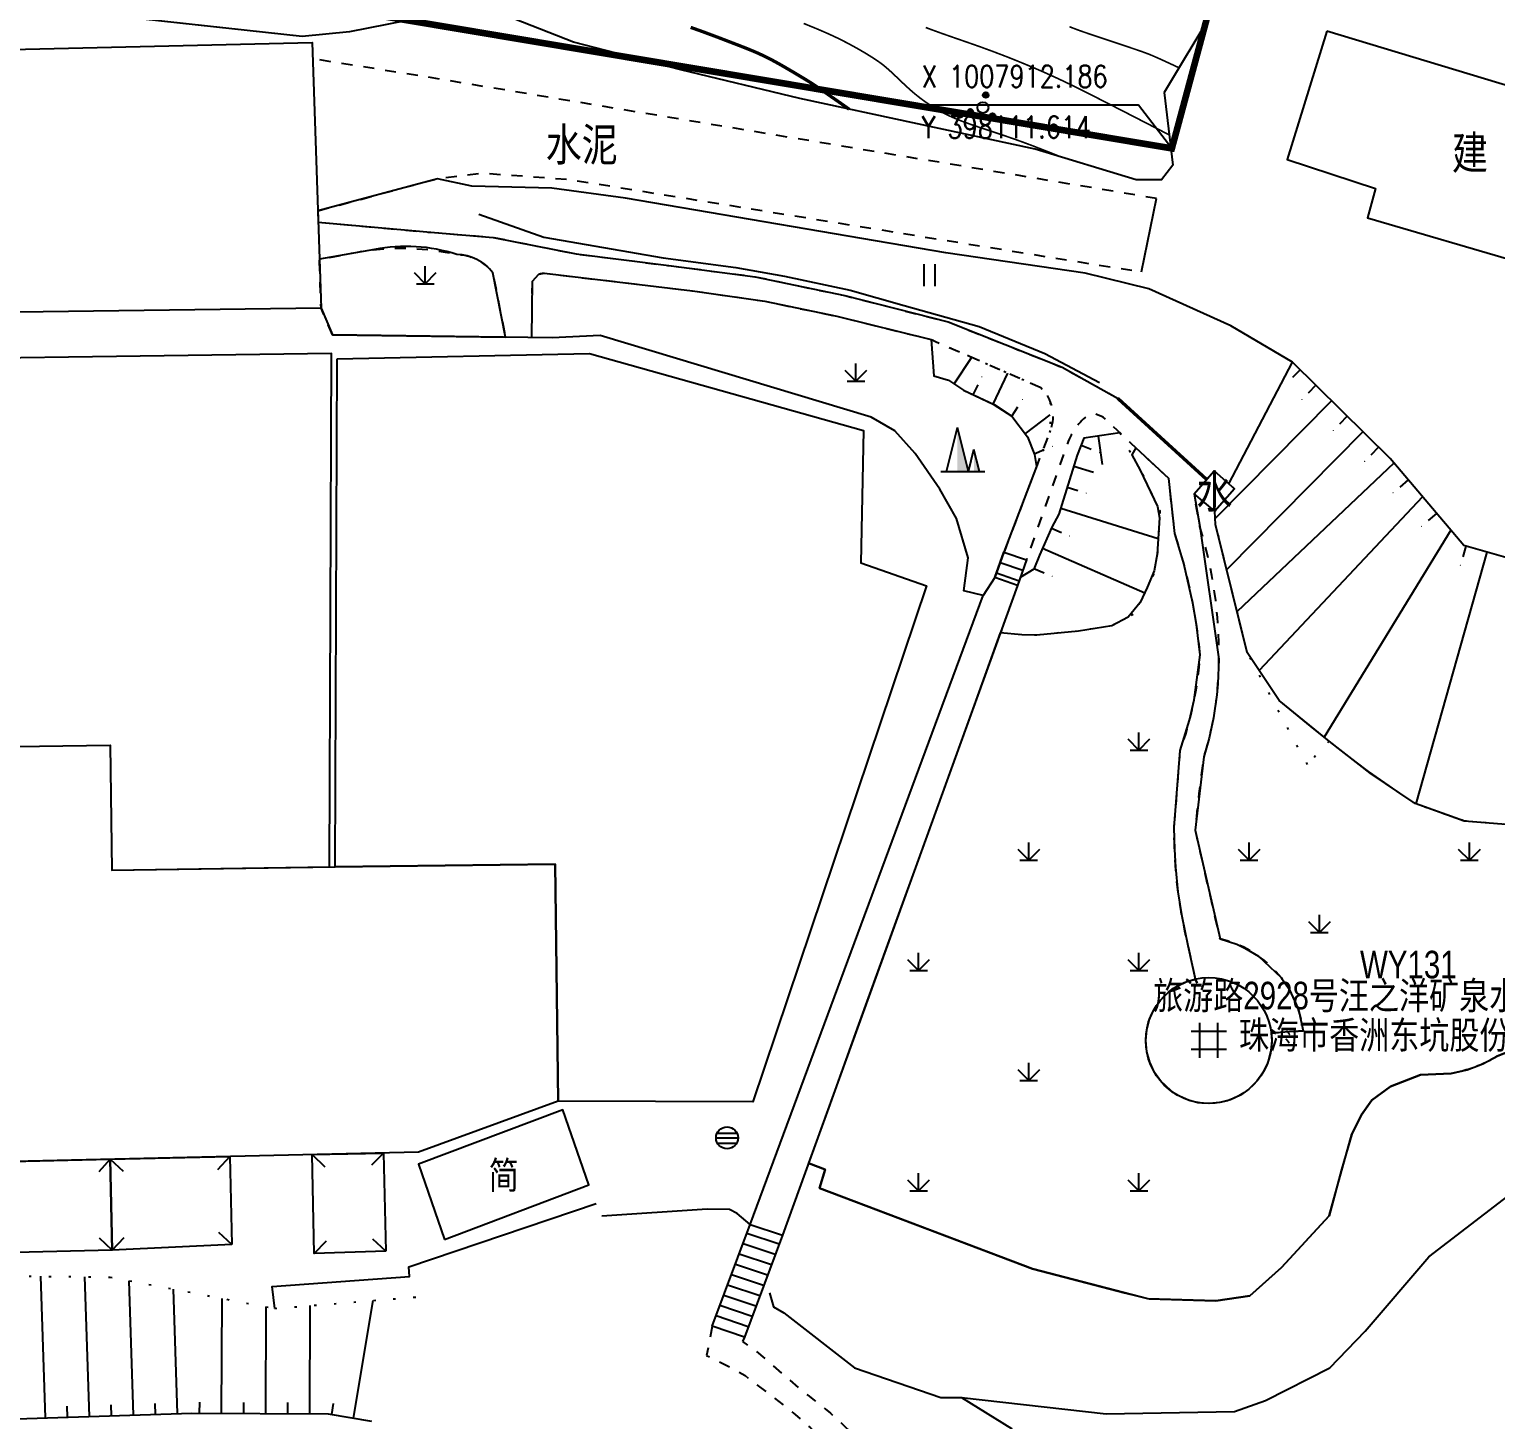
# Model space of a CAD drawing. Extents: x 396500 to 398250, y 1005980 to 1008200.
# Drawn here: x 398059.8 to 398126.3, y 1007854.5 to 1007917.6 of the extents above; entities that cross this region are included whole.
import ezdxf
from ezdxf.enums import TextEntityAlignment as Align

# ---------------------------------------------------------------- set-up
doc = ezdxf.new("R2010")
doc.units = 0
doc.header["$LTSCALE"] = 0.5
doc.linetypes.add('X4', pattern=[1.6, 0, -1.6])
doc.linetypes.add('X6', pattern=[2, 1, -1])
doc.layers.get('0').update_dxf_attribs({"linetype": 'CONTINUOUS'})
doc.layers.add('ASSIST', color=7, linetype='CONTINUOUS', plot=False)
for name, color, linetype in [('DGX', 2, 'CONTINUOUS'), ('DLDW', 11, 'CONTINUOUS'), ('DLSS', 4, 'CONTINUOUS'), ('DMTZ', 3, 'CONTINUOUS'), ('GXYZ', 2, 'CONTINUOUS'), ('JMD', 6, 'CONTINUOUS'), ('SXSS', 5, 'CONTINUOUS'), ('ZBTZ', 3, 'CONTINUOUS'), ('权属人', 160, 'CONTINUOUS'), ('用地红线', 1, 'CONTINUOUS'), ('编号', 90, 'CONTINUOUS'), ('门牌号', 1, 'CONTINUOUS')]:
    doc.layers.add(name, color=color, linetype=linetype)
doc.styles.add('HZ', font='rs.shx', dxfattribs={"width": 0.8, "bigfont": 'hztxt.shx'})
doc.styles.add('等线体', font='simhei.ttf')
doc.styles.add('细等线体', font='长等线体_0.TTF', dxfattribs={"width": 0.8})
doc.linetypes.add('10421', pattern='A,2,[150,AAA.SHX,S=1,R=0,X=0,Y=1],1e-11', length=2)
doc.linetypes.add('10422', pattern='A,2,[150,AAA.SHX,S=1,R=0,X=0,Y=1],2,[177,AAA.SHX,S=1,R=0,X=0,Y=0.8],1e-09', length=4)
doc.linetypes.add('1161', pattern='A,0,[149,AAA.SHX,S=0.15,R=0,X=0,Y=0],-1.6', length=1.6)
doc.linetypes.add('443', pattern='A,5,[169,AAA.SHX,S=0.83,R=0,X=0,Y=0],5', length=10)
doc.linetypes.add('444', pattern='A,4.5,[145,AAA.SHX,S=1,R=0,X=0,Y=1],4.5,-0.5,[146,AAA.SHX,S=1,R=0,X=0,Y=0],-0.5', length=10)

# ---------------------------------------------------------------- blocks, each defined once
blk = doc.blocks.new('gc021')
for p, q in [((-1.5, 0), (-0.5, 4)), ((0.5, 0), (-0.5, 4)), ((0.5, 0), (1, 2)), ((1.5, 0), (1, 2)), ((-2, 0), (2, 0))]:
    blk.add_line(p, q)
for points in [[(-0.5, 4), (0.5, 0), (-0.5, 0)], [(1, 2), (1.5, 0), (1, 0)]]:
    blk.add_solid(points)
blk = doc.blocks.new('gc146')
for points in [[(-0.8, -1.58), (-0.8, 1.62)], [(0.8, 1.62), (0.8, -1.58)], [(1.6, 0.82), (-1.6, 0.82)], [(-1.6, -0.78), (1.6, -0.78)]]:
    blk.add_lwpolyline(points)
blk = doc.blocks.new('gc053')
for p, q in [((-1, 0), (1, 0)), ((-0.9, 0.43), (0.9, 0.43)), ((-0.88, -0.47), (0.88, -0.47))]:
    blk.add_line(p, q)
blk.add_circle((0, 0), 1)
blk = doc.blocks.new('gc121')
for p, q in [((-0.5, -1), (-0.5, 1)), ((0.5, -1), (0.5, 1))]:
    blk.add_line(p, q)
blk = doc.blocks.new('gc124')
for p, q in [((0, 0), (0, 1.6)), ((-1, 1), (0, 0)), ((-0.8, 0), (0.8, 0)), ((0, 0), (1, 1))]:
    blk.add_line(p, q)
blk = doc.blocks.new('*U110')
at = {"linetype": 'Continuous'}
for points in [[(-0.25, 2.2), (-0.24, 2.12), (-0.24, 2.28)], [(-0.24, 2.28), (-0.2, 2.05), (-0.2, 2.35)], [(-0.2, 2.05), (-0.24, 2.28), (-0.24, 2.12)], [(-0.2, 2.35), (-0.15, 2), (-0.15, 2.4)], [(-0.15, 2), (-0.2, 2.35), (-0.2, 2.05)], [(-0.15, 2.4), (-0.08, 1.96), (-0.08, 2.44)], [(-0.08, 1.96), (-0.15, 2.4), (-0.15, 2)], [(-0.08, 2.44), (0, 1.95), (0, 2.45)], [(0, 1.95), (-0.08, 2.44), (-0.08, 1.96)], [(0, 2.45), (0.08, 1.96), (0.08, 2.44)], [(0.08, 1.96), (0, 2.45), (0, 1.95)], [(0.08, 2.44), (0.15, 2), (0.15, 2.4)], [(0.15, 2), (0.08, 2.44), (0.08, 1.96)], [(0.15, 2.4), (0.2, 2.05), (0.2, 2.35)], [(0.2, 2.05), (0.15, 2.4), (0.15, 2)], [(0.2, 2.35), (0.24, 2.12), (0.24, 2.28)], [(0.24, 2.12), (0.2, 2.35), (0.2, 2.05)], [(0.25, 2.2), (0.24, 2.28), (0.24, 2.12)]]:
    blk.add_solid(points, dxfattribs=at)
blk = doc.blocks.new('*U109')
at = {"linetype": 'Continuous'}
for points in [[(-0.24, 1.28), (-0.2, 1.05), (-0.2, 1.35)], [(-0.2, 1.35), (-0.15, 1), (-0.15, 1.4)], [(-0.15, 1), (-0.2, 1.35), (-0.2, 1.05)], [(-0.15, 1.4), (-0.08, 0.96), (-0.08, 1.44)], [(-0.08, 0.96), (-0.15, 1.4), (-0.15, 1)], [(-0.08, 1.44), (0, 0.95), (0, 1.45)], [(0, 0.95), (-0.08, 1.44), (-0.08, 0.96)], [(0, 1.45), (0.08, 0.96), (0.08, 1.44)], [(0.08, 0.96), (0, 1.45), (0, 0.95)], [(0.08, 1.44), (0.15, 1), (0.15, 1.4)], [(0.15, 1), (0.08, 1.44), (0.08, 0.96)], [(0.15, 1.4), (0.2, 1.05), (0.2, 1.35)], [(0.2, 1.05), (0.15, 1.4), (0.15, 1)], [(0.2, 1.35), (0.24, 1.12), (0.24, 1.28)], [(0.24, 1.12), (0.2, 1.35), (0.2, 1.05)], [(-0.25, 1.2), (-0.24, 1.12), (-0.24, 1.28)], [(-0.2, 1.05), (-0.24, 1.28), (-0.24, 1.12)], [(0.25, 1.2), (0.24, 1.28), (0.24, 1.12)]]:
    blk.add_solid(points, dxfattribs=at)
blk = doc.blocks.new('*U108')
at = {"linetype": 'Continuous'}
for points in [[(-1.25, -0.6), (-1.24, -0.68), (-1.24, -0.52)], [(-1.24, -0.52), (-1.2, -0.75), (-1.2, -0.45)], [(-1.2, -0.75), (-1.24, -0.52), (-1.24, -0.68)], [(-1.2, -0.45), (-1.15, -0.8), (-1.15, -0.4)], [(-1.15, -0.8), (-1.2, -0.45), (-1.2, -0.75)], [(-1.15, -0.4), (-1.08, -0.84), (-1.08, -0.36)], [(-1.08, -0.84), (-1.15, -0.4), (-1.15, -0.8)], [(-1.08, -0.36), (-1, -0.85), (-1, -0.35)], [(-1, -0.85), (-1.08, -0.36), (-1.08, -0.84)], [(-1, -0.35), (-0.92, -0.84), (-0.92, -0.36)], [(-0.92, -0.84), (-1, -0.35), (-1, -0.85)], [(-0.92, -0.36), (-0.85, -0.8), (-0.85, -0.4)], [(-0.85, -0.8), (-0.92, -0.36), (-0.92, -0.84)], [(-0.85, -0.4), (-0.8, -0.75), (-0.8, -0.45)], [(-0.8, -0.75), (-0.85, -0.4), (-0.85, -0.8)], [(-0.8, -0.45), (-0.76, -0.68), (-0.76, -0.52)], [(-0.76, -0.68), (-0.8, -0.45), (-0.8, -0.75)], [(-0.75, -0.6), (-0.76, -0.52), (-0.76, -0.68)]]:
    blk.add_solid(points, dxfattribs=at)
blk = doc.blocks.new('*U107')
at = {"linetype": 'Continuous'}
for points in [[(0.75, -0.6), (0.76, -0.68), (0.76, -0.52)], [(0.76, -0.52), (0.8, -0.75), (0.8, -0.45)], [(0.8, -0.75), (0.76, -0.52), (0.76, -0.68)], [(0.8, -0.45), (0.85, -0.8), (0.85, -0.4)], [(0.85, -0.8), (0.8, -0.45), (0.8, -0.75)], [(0.85, -0.4), (0.92, -0.84), (0.92, -0.36)], [(0.92, -0.84), (0.85, -0.4), (0.85, -0.8)], [(0.92, -0.36), (1, -0.85), (1, -0.35)], [(1, -0.85), (0.92, -0.36), (0.92, -0.84)], [(1, -0.35), (1.08, -0.84), (1.08, -0.36)], [(1.08, -0.84), (1, -0.35), (1, -0.85)], [(1.08, -0.36), (1.15, -0.8), (1.15, -0.4)], [(1.15, -0.8), (1.08, -0.36), (1.08, -0.84)], [(1.15, -0.4), (1.2, -0.75), (1.2, -0.45)], [(1.2, -0.75), (1.15, -0.4), (1.15, -0.8)], [(1.2, -0.45), (1.24, -0.68), (1.24, -0.52)], [(1.24, -0.68), (1.2, -0.45), (1.2, -0.75)], [(1.25, -0.6), (1.24, -0.52), (1.24, -0.68)]]:
    blk.add_solid(points, dxfattribs=at)
blk = doc.blocks.new('gc160')
for centre, radius in [((0, 2.2), 0.25), ((0, 1.2), 0.25), ((0, 0), 0.5), ((-1, -0.6), 0.25), ((1, -0.6), 0.25)]:
    blk.add_circle(centre, radius)
at = {"linetype": 'Continuous'}
for name in ['*U110', '*U109', '*U108', '*U107']:
    blk.add_blockref(name, (0, 0), dxfattribs=at)
blk = doc.blocks.new('GC200')
at = {"linetype": 'Continuous', "const_width": 0.2, "flags": 128}
blk.add_lwpolyline([(-0.1, 0, 1), (0.1, 0, 1)], format="xyb", close=True, dxfattribs=at)

msp = doc.modelspace()

# ---------------------------------------------------------------- linework, layer by layer
at = {"layer": 'ASSIST', "linetype": '1161', "flags": 128}
msp.add_lwpolyline([(398142.02, 1007800), (398142.399, 1007801.54), (398142.633, 1007802.773), (398142.931, 1007803.579), (398144.715, 1007805.754), (398145.584, 1007806.956), (398146.799, 1007807.848), (398147.861, 1007808.093), (398149.129, 1007808.343), (398150.764, 1007808.784), (398151.939, 1007809.304), (398152.806, 1007810.069), (398152.944, 1007810.789), (398152.788, 1007811.606), (398151.833, 1007813.402), (398150.283, 1007816.089), (398149.271, 1007817.523), (398148.366, 1007819.301), (398147.802, 1007820.892), (398147.709, 1007822.194), (398147.751, 1007823.22), (398147.993, 1007825.125), (398148.563, 1007828.764), (398148.89, 1007831.01), (398148.677, 1007833.131), (398148.356, 1007835.297), (398148.501, 1007837.554), (398148.576, 1007837.886), (398149.025, 1007838.785), (398149.904, 1007840.345), (398150.85, 1007841.759), (398152.198, 1007842.928), (398153.283, 1007843.843), (398154.353, 1007844.354), (398156.242, 1007844.174), (398157.251, 1007844.031), (398159.807, 1007843.503), (398162.288, 1007842.879), (398163.871, 1007842.482), (398165.328, 1007841.983), (398166.696, 1007841.514), (398168.45, 1007840.912), (398173.781, 1007839.09), (398176.049, 1007838.337), (398178.161, 1007837.694), (398180.78, 1007836.928), (398182.566, 1007836.552), (398184.62, 1007836.189), (398186.394, 1007835.99), (398187.912, 1007836.12), (398189.201, 1007837.141), (398189.776, 1007838.251), (398190.12, 1007840.29), (398190.17, 1007842.598), (398190.403, 1007844.951), (398189.043, 1007847.627), (398186.439, 1007850.026), (398182.225, 1007851.659), (398179.103, 1007852.385), (398176.647, 1007852.937), (398174.727, 1007853.334), (398173.11, 1007853.669), (398168.439, 1007854.649), (398165.563, 1007855.29), (398158.789, 1007856.801), (398153.979, 1007858.808), (398149.396, 1007860.72), (398144.127, 1007864.7), (398142.759, 1007865.981), (398141.282, 1007867.363), (398140.55, 1007868.563), (398140.208, 1007869.78), (398140.511, 1007870.688), (398141.35, 1007871.773), (398142.86, 1007872.958), (398144.688, 1007874.352), (398146.121, 1007875.954), (398147.886, 1007878.704), (398148.807, 1007881.026), (398149.69, 1007882.6), (398150.822, 1007883.944), (398152.833, 1007885.552), (398155.084, 1007887.155), (398157.453, 1007888.399), (398159.821, 1007889.906), (398164.065, 1007891.774), (398167.151, 1007892.546), (398170.237, 1007892.763), (398172.231, 1007893.077), (398178.906, 1007894.329), (398187.893, 1007896.515), (398196.105, 1007897.363), (398198.497, 1007897.051), (398200.566, 1007896.587), (398204.507, 1007893.102), (398206.423, 1007891.187), (398209.498, 1007887.729), (398210.612, 1007887.806), (398213.195, 1007888.289), (398215.918, 1007889.203), (398220.573, 1007891.299), (398223.366, 1007894.936), (398225.772, 1007898.967), (398226.909, 1007900.593), (398227.45, 1007901.366), (398230.002, 1007904.286), (398230.914, 1007907.707), (398230.508, 1007910.965), (398230.735, 1007912.853), (398231.346, 1007914.53), (398231.704, 1007915.899), (398231.592, 1007917.4), (398230.516, 1007919.105), (398228.421, 1007920.266), (398226.188, 1007921.034), (398222.702, 1007920.758), (398220.157, 1007919.683), (398213.382, 1007916.314), (398211.653, 1007915.256), (398209.807, 1007914.296), (398207.213, 1007913.194), (398202.736, 1007911.958), (398198.513, 1007911.002), (398193.866, 1007910.829), (398191.118, 1007910.959), (398186.311, 1007911.089), (398183.26, 1007910.44), (398179.978, 1007908.815), (398175.69, 1007907.289), (398170.96, 1007906.391), (398164.865, 1007905.89), (398161.238, 1007904.319), (398157.823, 1007902.535), (398156.043, 1007901.477), (398153.127, 1007900.483), (398149.688, 1007899.603), (398147.117, 1007899.74), (398147.354, 1007906.259), (398146.727, 1007907.847), (398146.513, 1007910.403), (398146.692, 1007913.316), (398146.601, 1007914.543), (398146.316, 1007915.086), (398146.17, 1007915.27), (398146.043, 1007915.397), (398143.818, 1007916.025), (398133.841, 1007918.172), (398117.646, 1007921.722), (398115.495, 1007921.191), (398113.43, 1007918.324), (398111.271, 1007914.72), (398111.659, 1007911.426), (398111.138, 1007910.755), (398109.996, 1007910.755), (398105.411, 1007912.155), (398094.726, 1007914.446), (398089.329, 1007915.756), (398084.446, 1007917.001), (398081.014, 1007918.354), (398077.754, 1007918.158), (398074.291, 1007917.473), (398072.136, 1007917.258), (398058.971, 1007918.699), (398029.655, 1007921.908), (398021.04, 1007925.602), (398010.909, 1007927.444), (398008.421, 1007927.59), (398003.074, 1007927.335), (398001.194, 1007927.455), (398000.225, 1007927.796), (398000.036, 1007927.87)], dxfattribs=at)
at = {"layer": 'ASSIST', "linetype": 'Continuous', "flags": 128}
for points in [[(398114.207, 1007896.963), (398117.094, 1007902.482), (398114.285, 1007904.138), (398110.573, 1007905.81), (398107.679, 1007906.532), (398101.35, 1007907.443), (398086.817, 1007909.932), (398083.475, 1007910.389), (398079.844, 1007910.478), (398078.274, 1007910.812), (398072.85, 1007909.356), (398072.861, 1007908.844), (398078.149, 1007908.365), (398080.807, 1007908.149), (398084.572, 1007907.395), (398088.776, 1007906.871), (398092.705, 1007906.361), (398096.764, 1007905.506), (398101.464, 1007904.309), (398106.635, 1007902.252), (398109.152, 1007900.851), (398113.19, 1007897.166), (398113.534, 1007897.556)], [(398103.584, 1007892.718), (398103.993, 1007893.865), (398105.016, 1007893.521), (398104.606, 1007892.358)], [(398093.938, 1007862.873), (398092.208, 1007858.248), (398090.75, 1007858.735), (398092.48, 1007863.36)]]:
    msp.add_lwpolyline(points, close=True, dxfattribs=at)
at = {"layer": 'ASSIST', "linetype": '1161', "flags": 128}
msp.add_lwpolyline([(398081.365, 1007903.616), (398080.788, 1007906.543, 0.234001), (398079.157, 1007907.37, 0.131215), (398075.426, 1007907.595), (398072.924, 1007907.157), (398072.998, 1007904.933), (398073.508, 1007903.72)], format="xyb", close=True, dxfattribs=at)
for points in [[(398082.559, 1007903.6), (398082.587, 1007906.165), (398082.885, 1007906.483), (398083.136, 1007906.521), (398089.856, 1007905.726), (398093.139, 1007905.251), (398096.401, 1007904.567), (398100.681, 1007903.517), (398100.813, 1007901.862), (398101.479, 1007901.664), (398102.157, 1007901.215), (398103.506, 1007900.577), (398104.349, 1007900.034), (398105.057, 1007899.093), (398105.379, 1007898.289), (398105.47, 1007897.752), (398103.993, 1007893.865), (398103.584, 1007892.718), (398103.05, 1007891.903), (398102.164, 1007892.117), (398102.366, 1007893.614), (398101.845, 1007895.389), (398101.082, 1007896.717), (398099.962, 1007898.338), (398099.044, 1007899.364), (398097.959, 1007899.983), (398085.668, 1007903.691), (398083.485, 1007903.587)], [(398095.626, 1007865.006), (398100.969, 1007862.982), (398105.289, 1007861.346), (398109.469, 1007860.259), (398110.58, 1007859.981), (398113.603, 1007859.886), (398115.15, 1007860.119), (398116.583, 1007861.401), (398118.749, 1007863.752), (398119.784, 1007867.455), (398120.215, 1007868.328), (398120.689, 1007869.003), (398121.534, 1007869.616), (398122.903, 1007870.143), (398124.293, 1007870.212), (398125.016, 1007870.379), (398125.723, 1007870.643), (398126.381, 1007870.992), (398127.435, 1007871.416), (398128.587, 1007871.711), (398131.08, 1007872.674), (398130.763, 1007880.766), (398130.379, 1007881.157), (398130.077, 1007881.099), (398126.776, 1007881.507), (398124.892, 1007881.662), (398122.657, 1007882.453), (398121.829, 1007883.016), (398120.532, 1007883.905), (398119.917, 1007884.381), (398119.314, 1007884.846), (398118.749, 1007885.283), (398118.225, 1007885.704), (398117.907, 1007885.971), (398116.813, 1007886.863), (398116.478, 1007887.137), (398115.971, 1007887.902), (398115.038, 1007889.309), (398114.78, 1007890.351), (398113.598, 1007895.123), (398113.562, 1007895.729), (398112.62, 1007896.518), (398112.887, 1007895.027), (398113.752, 1007889.013), (398113.708, 1007887.894), (398113.66, 1007887.387), (398113.508, 1007886.352), (398113.305, 1007885.421), (398113.068, 1007884.581), (398112.678, 1007881.25), (398113.801, 1007876.317), (398114.562, 1007876.077), (398114.929, 1007875.901), (398115.544, 1007875.538), (398116.57, 1007874.563), (398116.933, 1007874.032), (398117.359, 1007873.108), (398117.581, 1007872.145), (398116.126, 1007872.042), (398116.147, 1007871.702), (398116.107, 1007871.228), (398115.966, 1007870.702), (398115.737, 1007870.237), (398115.477, 1007869.864), (398115.111, 1007869.498), (398114.723, 1007869.227), (398114.274, 1007869.011), (398113.791, 1007868.884), (398113.309, 1007868.841), (398112.786, 1007868.883), (398112.372, 1007868.995), (398111.86, 1007869.226), (398111.576, 1007869.414), (398111.1, 1007869.867), (398110.829, 1007870.247), (398110.607, 1007870.715), (398110.476, 1007871.194), (398110.431, 1007871.708), (398110.473, 1007872.191), (398110.601, 1007872.674), (398110.813, 1007873.132), (398111.097, 1007873.535), (398111.456, 1007873.896), (398111.855, 1007874.173), (398112.299, 1007874.382), (398112.688, 1007874.488), (398112.361, 1007876.004), (398112.074, 1007877.324), (398111.898, 1007878.445), (398111.791, 1007879.565), (398111.745, 1007880.366), (398111.723, 1007881.374), (398111.997, 1007884.862), (398112.42, 1007886.241), (398112.629, 1007887.164), (398112.896, 1007889.204), (398112.731, 1007890.583), (398112.568, 1007891.547), (398112.155, 1007893.35), (398111.745, 1007894.713), (398111.473, 1007897.202), (398109.983, 1007898.597), (398109.794, 1007898.287), (398110.179, 1007897.583), (398110.967, 1007895.938), (398111.051, 1007895.423), (398110.954, 1007893.768), (398110.807, 1007893.02), (398110.498, 1007892.266), (398110.173, 1007891.578), (398109.633, 1007890.919), (398108.889, 1007890.526), (398107.381, 1007890.281), (398105.482, 1007890.102), (398104.809, 1007890.112), (398103.825, 1007890.198), (398102.504, 1007886.548), (398100.035, 1007879.725), (398099.209, 1007877.441), (398097.397, 1007872.434), (398096.021, 1007868.631), (398095.117, 1007866.132), (398095.884, 1007865.854)]]:
    msp.add_lwpolyline(points, close=True, dxfattribs=at)
at = {"layer": 'ASSIST', "linetype": 'X4'}
for points in [[(398100.681, 1007903.517), (398105.673, 1007901.339), (398106.09, 1007900.686), (398106.091, 1007899.384), (398105.47, 1007897.752)], [(398109.251, 1007899.281), (398110.28, 1007897.397), (398111.069, 1007895.722), (398110.954, 1007893.768), (398110.773, 1007892.848), (398110.173, 1007891.578), (398109.85, 1007891.034), (398108.889, 1007890.526), (398107.381, 1007890.281), (398105.482, 1007890.102), (398104.809, 1007890.112), (398103.859, 1007890.293)], [(398132.661, 1007881.738), (398131.886, 1007881.446), (398130.077, 1007881.099), (398126.776, 1007881.507), (398124.889, 1007881.663), (398122.657, 1007882.453), (398120.619, 1007883.838), (398118.749, 1007885.283), (398117.765, 1007884.229), (398115.038, 1007889.309), (398113.598, 1007895.123), (398113.562, 1007895.729), (398114.456, 1007896.745), (398114.207, 1007896.963)], [(398009.319, 1007858.887), (398010.696, 1007858.94), (398021.417, 1007859.781), (398036.672, 1007860.154), (398050.744, 1007861.111), (398063.416, 1007860.969), (398070.891, 1007859.546), (398077.199, 1007860.052), (398077.96, 1007860.119)]]:
    msp.add_lwpolyline(points, dxfattribs=at)
at = {"layer": 'DGX', "color": 3, "linetype": 'Continuous', "lineweight": -2, "const_width": 0.15}
msp.add_lwpolyline([(398089.772, 1007917.679), (398090.342, 1007917.475), (398090.959, 1007917.245), (398091.544, 1007917.021), (398092.019, 1007916.838), (398092.384, 1007916.694), (398092.638, 1007916.589), (398092.834, 1007916.504), (398093.023, 1007916.417), (398093.205, 1007916.33), (398093.38, 1007916.241), (398093.567, 1007916.141), (398093.785, 1007916.02), (398094.034, 1007915.878), (398094.314, 1007915.715), (398094.594, 1007915.549), (398094.842, 1007915.401), (398095.058, 1007915.269), (398095.242, 1007915.154), (398095.476, 1007914.999), (398095.841, 1007914.75), (398096.337, 1007914.406), (398096.964, 1007913.966)], dxfattribs=at)
at = {"layer": 'DGX', "linetype": 'Continuous', "const_width": 0.075}
for points in [[(398094.902, 1007917.857), (398095.52, 1007917.605), (398096.037, 1007917.381), (398096.454, 1007917.186), (398096.808, 1007917.007), (398097.139, 1007916.831), (398097.448, 1007916.658), (398097.735, 1007916.489), (398097.99, 1007916.33), (398098.208, 1007916.188), (398098.387, 1007916.064), (398098.528, 1007915.956), (398098.661, 1007915.845), (398098.817, 1007915.707), (398098.995, 1007915.542), (398099.195, 1007915.351), (398099.395, 1007915.16), (398099.569, 1007914.997), (398099.719, 1007914.86), (398099.843, 1007914.751), (398099.957, 1007914.655), (398100.075, 1007914.56), (398100.196, 1007914.466), (398100.322, 1007914.372), (398100.453, 1007914.278), (398100.589, 1007914.186), (398100.731, 1007914.094), (398100.88, 1007914.003), (398101.027, 1007913.917), (398101.165, 1007913.839), (398101.295, 1007913.769), (398101.416, 1007913.708), (398101.54, 1007913.65), (398101.682, 1007913.587), (398101.84, 1007913.52), (398102.014, 1007913.449), (398102.23, 1007913.367), (398102.511, 1007913.267), (398102.857, 1007913.149), (398103.269, 1007913.013), (398103.699, 1007912.871), (398104.101, 1007912.735), (398104.476, 1007912.605), (398104.823, 1007912.481), (398105.182, 1007912.348), (398105.595, 1007912.189), (398106.061, 1007912.006), (398106.581, 1007911.798)], [(398111.944, 1007915.843), (398111.459, 1007916.069), (398111.064, 1007916.249), (398110.759, 1007916.384), (398110.543, 1007916.473), (398110.316, 1007916.557), (398109.976, 1007916.675), (398109.524, 1007916.828), (398108.959, 1007917.016), (398108.389, 1007917.205), (398107.923, 1007917.362), (398107.559, 1007917.487), (398107.299, 1007917.58), (398106.964, 1007917.709)], [(398100.441, 1007917.673), (398100.745, 1007917.559), (398101.148, 1007917.413), (398101.653, 1007917.236), (398102.257, 1007917.027), (398102.905, 1007916.8), (398103.538, 1007916.568), (398104.157, 1007916.331), (398104.762, 1007916.088), (398105.348, 1007915.844), (398105.911, 1007915.598), (398106.452, 1007915.352), (398106.971, 1007915.105), (398107.635, 1007914.776), (398108.61, 1007914.282), (398109.898, 1007913.622), (398111.497, 1007912.798)]]:
    msp.add_lwpolyline(points, dxfattribs=at)
at = {"layer": 'DLSS', "linetype": 'X6', "flags": 128}
for points, elevation in [([(398110.922, 1007909.913), (398077.612, 1007915.456), (398072.62, 1007916.252)], 0.1), ([(398072.85, 1007909.356), (398078.274, 1007910.812), (398080.296, 1007911.066), (398084.24, 1007910.784), (398108.71, 1007906.825), (398110.234, 1007906.591)], 22.113), ([(398072.861, 1007908.844), (398078.149, 1007908.365), (398080.807, 1007908.149), (398084.572, 1007907.395), (398088.776, 1007906.871), (398092.705, 1007906.361), (398096.764, 1007905.506), (398101.464, 1007904.309), (398106.635, 1007902.252), (398109.152, 1007900.851)], 21.93)]:
    msp.add_lwpolyline(points, dxfattribs=dict(at, elevation=elevation))
for points, elevation in [([(398073.508, 1007903.72), (398072.998, 1007904.933), (398072.924, 1007907.157), (398074.097, 1007907.372, -0.113377), (398079.157, 1007907.37, -0.234001), (398080.788, 1007906.543), (398081.365, 1007903.616)], 21.949), ([(398082.559, 1007903.6), (398082.587, 1007906.165, -0.346266), (398083.136, 1007906.521), (398089.856, 1007905.726), (398093.139, 1007905.251), (398096.401, 1007904.567), (398100.681, 1007903.517), (398105.673, 1007901.339, -0.291794), (398106.091, 1007899.384), (398103.996, 1007893.874)], 0.1), ([(398116.126, 1007872.042), (398117.581, 1007872.145, 0.314892), (398113.801, 1007876.317), (398112.678, 1007881.25, -0.007361), (398113.068, 1007884.581, 0.075984), (398113.752, 1007889.013, 0.078009), (398112.887, 1007895.027), (398112.62, 1007896.518)], 23.068)]:
    msp.add_lwpolyline(points, format="xyb", dxfattribs=dict(at, elevation=elevation))
for points in [[(398112.686, 1007874.495), (398112.361, 1007876.004, -0.063812), (398111.723, 1007881.374), (398111.997, 1007884.862, 0.069053), (398112.896, 1007889.204, 0.057601), (398111.745, 1007894.713), (398111.473, 1007897.202), (398108.489, 1007899.995), (398108.169, 1007900.122), (398107.844, 1007900.11, 0.143238), (398106.876, 1007898.794), (398105.016, 1007893.521)], [(398090.75, 1007858.735), (398090.495, 1007857.414), (398091.761, 1007856.779), (398092.239, 1007856.498), (398094.272, 1007854.931, -0.045288), (398097.783, 1007851.449, -0.052753), (398099.197, 1007849.709), (398100.977, 1007847.317), (398104.34, 1007842.675), (398105.29, 1007840.889), (398105.824, 1007839.431), (398107.347, 1007839.754), (398110.02, 1007840.292)], [(398092.208, 1007858.248), (398092.125, 1007858.045), (398092.747, 1007857.609), (398094.898, 1007855.746, -0.068439), (398098.476, 1007852.335), (398100.658, 1007849.543), (398105.265, 1007843.24), (398106.763, 1007841.329), (398107.097, 1007841.219), (398109.739, 1007841.788)]]:
    msp.add_lwpolyline(points, format="xyb", dxfattribs=at)
at = {"layer": 'DMTZ', "linetype": 'Continuous'}
for p, q in [((398101.734, 1007901.496), (398102.537, 1007902.707)), ((398103.506, 1007900.577), (398104.175, 1007901.992)), ((398117.441, 1007902.14), (398117.089, 1007901.784)), ((398102.602, 1007901.005), (398102.816, 1007901.457)), ((398118.152, 1007901.437), (398117.801, 1007901.081)), ((398104.346, 1007900.036), (398104.62, 1007900.455)), ((398118.863, 1007900.734), (398113.582, 1007895.388)), ((398104.948, 1007899.237), (398106.09, 1007900.096)), ((398119.575, 1007900.031), (398119.224, 1007899.676)), ((398108.262, 1007899.133), (398108.456, 1007897.837)), ((398120.286, 1007899.329), (398114.106, 1007893.072)), ((398105.361, 1007898.332), (398105.825, 1007898.518)), ((398107.492, 1007898.713), (398107.958, 1007898.534)), ((398120.998, 1007898.626), (398120.646, 1007898.27)), ((398107.165, 1007897.768), (398108.053, 1007897.492)), ((398121.692, 1007897.907), (398114.576, 1007891.176)), ((398122.339, 1007897.145), (398121.958, 1007896.821)), ((398106.867, 1007896.814), (398107.345, 1007896.665)), ((398106.57, 1007895.859), (398110.996, 1007894.48)), ((398122.986, 1007896.382), (398115.583, 1007888.487)), ((398123.633, 1007895.62), (398123.252, 1007895.296)), ((398106.144, 1007894.959), (398106.602, 1007894.759)), ((398124.28, 1007894.857), (398118.524, 1007885.467)), ((398105.744, 1007894.042), (398110.382, 1007892.021)), ((398125.917, 1007893.866), (398122.69, 1007882.441)), ((398124.955, 1007894.138), (398124.819, 1007893.657)), ((398105.354, 1007893.121), (398105.815, 1007892.928)), ((398060.486, 1007854.575), (398060.275, 1007861.004)), ((398062.484, 1007854.64), (398062.277, 1007860.982)), ((398064.483, 1007854.706), (398064.284, 1007860.804)), ((398066.482, 1007854.771), (398066.297, 1007860.421)), ((398068.482, 1007854.785), (398068.509, 1007860)), ((398074.466, 1007854.567), (398075.361, 1007859.905)), ((398070.482, 1007854.775), (398070.507, 1007859.619)), ((398072.482, 1007854.765), (398072.507, 1007859.676)), ((398063.484, 1007854.673), (398063.468, 1007855.173)), ((398065.483, 1007854.738), (398065.466, 1007855.238)), ((398067.482, 1007854.791), (398067.485, 1007855.291)), ((398069.482, 1007854.78), (398069.484, 1007855.28)), ((398071.482, 1007854.77), (398071.484, 1007855.27)), ((398073.479, 1007854.732), (398073.562, 1007855.225)), ((398061.485, 1007854.607), (398061.469, 1007855.107))]:
    msp.add_line(p, q, dxfattribs=at)
at = {"layer": 'DMTZ', "linetype": '10421'}
for points in [[(398077.754, 1007918.158), (398074.291, 1007917.473), (398072.136, 1007917.258), (398029.655, 1007921.908)], [(398113.43, 1007918.324), (398111.271, 1007914.72), (398111.659, 1007911.426), (398111.138, 1007910.755), (398109.996, 1007910.755), (398105.411, 1007912.155), (398094.726, 1007914.446), (398089.329, 1007915.756), (398084.446, 1007917.001), (398081.014, 1007918.354)]]:
    msp.add_lwpolyline(points, dxfattribs=at)
at = {"layer": 'DMTZ', "linetype": '10421', "flags": 128}
for points in [[(398117.094, 1007902.482), (398114.285, 1007904.138), (398110.573, 1007905.81), (398107.679, 1007906.532), (398101.35, 1007907.443), (398086.817, 1007909.932), (398083.475, 1007910.389), (398079.844, 1007910.478)], [(398102.059, 1007855.504), (398108.638, 1007854.767), (398114.463, 1007854.868), (398115.862, 1007855.373), (398118.783, 1007856.85), (398120.386, 1007858.507), (398123.285, 1007861.882), (398127.517, 1007865.136), (398129.39, 1007867.955)], [(398092.48, 1007863.36), (398091.888, 1007863.854), (398091.534, 1007864.029), (398090.524, 1007864.056), (398085.736, 1007863.733)], [(398097.202, 1007856.849), (398101.133, 1007855.51), (398102.059, 1007855.504), (398104.336, 1007854.095), (398106.531, 1007850.907), (398107.503, 1007849.169), (398109.484, 1007844.524), (398109.739, 1007841.788)]]:
    msp.add_lwpolyline(points, dxfattribs=at)
at = {"layer": 'DMTZ', "linetype": '10422', "flags": 128}
for points in [[(398099.044, 1007899.364), (398097.959, 1007899.983), (398085.668, 1007903.691), (398083.485, 1007903.587), (398073.508, 1007903.72)], [(398102.366, 1007893.614), (398101.845, 1007895.389), (398101.082, 1007896.717), (398099.962, 1007898.338), (398099.044, 1007899.364)], [(398092.48, 1007863.36), (398103.05, 1007891.903), (398102.164, 1007892.117), (398102.366, 1007893.614)], [(398104.606, 1007892.358), (398093.938, 1007862.873)], [(398070.891, 1007859.546), (398070.779, 1007860.537), (398077.01, 1007860.996), (398076.981, 1007861.44), (398085.482, 1007864.312)], [(398093.356, 1007860.253), (398093.53, 1007859.612), (398093.998, 1007859.339), (398097.202, 1007856.849)]]:
    msp.add_lwpolyline(points, dxfattribs=at)
at = {"layer": 'DMTZ', "linetype": 'Continuous'}
for points in [[(398132.456, 1007895.241), (398130.989, 1007894.447), (398129.71, 1007893.737), (398128.645, 1007893.474), (398126.979, 1007893.566), (398124.87, 1007894.162), (398121.517, 1007898.113), (398117.094, 1007902.482)], [(398100.813, 1007901.862), (398101.479, 1007901.664), (398102.157, 1007901.215), (398103.541, 1007900.561), (398104.349, 1007900.034), (398105.057, 1007899.093), (398105.379, 1007898.289), (398105.47, 1007897.752)], [(398109.251, 1007899.281), (398107.615, 1007899.036), (398107.318, 1007898.261), (398106.487, 1007895.593), (398106.159, 1007894.994), (398105.61, 1007893.733), (398105.343, 1007893.096), (398104.731, 1007892.713)], [(398009.551, 1007854.664), (398016.593, 1007853.952), (398029.765, 1007854.11), (398042.388, 1007854.739), (398052.604, 1007854.317), (398067.132, 1007854.792), (398073.31, 1007854.761), (398075.283, 1007854.43)]]:
    msp.add_lwpolyline(points, dxfattribs=at)
at = {"layer": 'DMTZ', "linetype": '10422', "flags": 128}
msp.add_lwpolyline([(398130.763, 1007880.766), (398131.08, 1007872.674), (398128.587, 1007871.711), (398127.435, 1007871.416), (398126.381, 1007870.992, -0.097515), (398124.293, 1007870.212), (398122.903, 1007870.143), (398121.534, 1007869.616), (398120.689, 1007869.003), (398120.208, 1007868.314), (398119.784, 1007867.455), (398119.317, 1007865.845), (398118.749, 1007863.752), (398116.583, 1007861.401), (398115.15, 1007860.119), (398113.603, 1007859.886), (398110.53, 1007859.983), (398105.289, 1007861.346), (398095.626, 1007865.006), (398095.884, 1007865.854), (398095.117, 1007866.132)], format="xyb", dxfattribs=at)
at = {"layer": 'JMD', "linetype": 'Continuous'}
for p, q in [((398103.993, 1007893.865), (398105.016, 1007893.521)), ((398103.825, 1007893.394), (398104.848, 1007893.043)), ((398103.657, 1007892.923), (398104.679, 1007892.566)), ((398072.59, 1007866.526), (398073.17, 1007865.976)), ((398075.833, 1007866.597, 24.407), (398075.282, 1007866.05)), ((398063.425, 1007866.318), (398062.907, 1007865.741)), ((398063.425, 1007866.318), (398064.011, 1007865.772)), ((398068.858, 1007866.44), (398068.297, 1007865.839)), ((398063.518, 1007862.183), (398062.942, 1007862.738)), ((398063.518, 1007862.183), (398064.063, 1007862.769)), ((398068.948, 1007862.45), (398068.362, 1007862.995)), ((398072.688, 1007862.04), (398073.238, 1007862.621)), ((398075.931, 1007862.145), (398075.35, 1007862.695)), ((398093.609, 1007861.994), (398092.151, 1007862.481)), ((398093.785, 1007862.463), (398092.327, 1007862.95)), ((398093.434, 1007861.526), (398091.976, 1007862.013)), ((398093.259, 1007861.058), (398091.801, 1007861.545)), ((398092.909, 1007860.121), (398091.451, 1007860.608)), ((398093.084, 1007860.59), (398091.626, 1007861.077)), ((398092.734, 1007859.653), (398091.276, 1007860.14)), ((398092.383, 1007858.716), (398090.925, 1007859.203)), ((398092.558, 1007859.185), (398091.1, 1007859.672)), ((398092.208, 1007858.248), (398090.75, 1007858.735))]:
    msp.add_line(p, q, dxfattribs=at)
at = {"layer": 'JMD', "linetype": 'Continuous', "elevation": 30.753, "flags": 128}
msp.add_lwpolyline([(398118.646, 1007917.502), (398116.843, 1007911.682), (398120.85, 1007910.371), (398120.5, 1007909.034), (398127.525, 1007906.979), (398127.888, 1007908.323), (398131.863, 1007907.156), (398133.616, 1007912.981)], close=True, dxfattribs=at)
at = {"layer": 'JMD', "linetype": 'Continuous', "flags": 128}
for points in [[(398021.178, 1007915.803), (398072.595, 1007916.99), (398072.998, 1007904.933), (398021.34, 1007904.251)], [(398063.424, 1007885.104), (398063.504, 1007879.44), (398073.382, 1007879.579), (398073.468, 1007902.884), (398021.37, 1007902.149), (398021.618, 1007884.515)], [(398073.719, 1007902.636), (398085.184, 1007902.885), (398097.623, 1007899.386), (398097.491, 1007893.38), (398100.479, 1007892.344), (398092.594, 1007868.922), (398083.754, 1007868.944), (398083.616, 1007879.709), (398073.631, 1007879.583)], [(398078.592, 1007862.681), (398085.155, 1007865.148), (398083.976, 1007868.554), (398077.413, 1007866.087)], [(398075.931, 1007862.145), (398072.688, 1007862.04), (398072.59, 1007866.526), (398075.833, 1007866.597)], [(398068.948, 1007862.45), (398063.518, 1007862.183), (398063.425, 1007866.318), (398068.858, 1007866.44)]]:
    msp.add_lwpolyline(points, close=True, dxfattribs=at)
at = {"layer": 'JMD', "linetype": '444', "elevation": 23.245, "flags": 128}
msp.add_lwpolyline([(398080.154, 1007909.203), (398083.108, 1007908.153), (398088.519, 1007907.222), (398091.815, 1007906.782), (398094.031, 1007906.388), (398097.017, 1007905.75), (398099.462, 1007905.057), (398102.873, 1007904.1), (398105.852, 1007902.885), (398108.334, 1007901.564)], dxfattribs=at)
at = {"layer": 'JMD', "color": 6, "linetype": '443', "const_width": 0.15, "elevation": 24.591, "flags": 128}
msp.add_lwpolyline([(398109.152, 1007900.851), (398113.19, 1007897.166)], dxfattribs=at)
at = {"layer": 'JMD', "linetype": 'Continuous', "flags": 128}
for points in [[(398103.584, 1007892.718), (398103.993, 1007893.865)], [(398105.016, 1007893.521), (398104.606, 1007892.358)], [(398000, 1007882.957), (398021.633, 1007883.467), (398021.618, 1007884.515), (398063.424, 1007885.104), (398063.504, 1007879.44), (398073.631, 1007879.583), (398083.616, 1007879.709), (398083.754, 1007868.944), (398077.423, 1007866.632), (398055.747, 1007866.145), (398000, 1007864.806)], [(398000, 1007864.806), (398055.747, 1007866.145), (398063.425, 1007866.318), (398063.518, 1007862.183), (398000, 1007860.668)], [(398090.75, 1007858.735), (398092.48, 1007863.36)], [(398093.938, 1007862.873), (398092.208, 1007858.248)]]:
    msp.add_lwpolyline(points, dxfattribs=at)
at = {"layer": 'SXSS', "linetype": '10421', "elevation": 24.591, "flags": 128}
msp.add_lwpolyline([(398113.562, 1007895.729), (398112.62, 1007896.518), (398113.534, 1007897.556), (398114.456, 1007896.745)], close=True, dxfattribs=at)
at = {"layer": 'SXSS', "linetype": 'Continuous'}
msp.add_circle((398113.289, 1007871.702, 23.068), 2.858, dxfattribs=at)
at = {"layer": 'ZBTZ', "linetype": '1161', "flags": 128}
msp.add_lwpolyline([(398110.234, 1007906.591), (398110.922, 1007909.913)], dxfattribs=at)
at = {"layer": 'ZBTZ', "linetype": '1161'}
msp.add_lwpolyline([(398132.661, 1007881.738), (398131.886, 1007881.446), (398130.077, 1007881.099), (398126.776, 1007881.507), (398124.889, 1007881.663), (398122.657, 1007882.453), (398120.619, 1007883.838), (398118.749, 1007885.283), (398116.478, 1007887.137), (398115.038, 1007889.309), (398113.598, 1007895.123), (398113.562, 1007895.729)], dxfattribs=at)
at = {"layer": '用地红线', "linetype": 'Continuous', "const_width": 0.3, "flags": 128}
msp.add_lwpolyline([(397985.99, 1007958.873), (397994.886, 1007951.334), (397991.714, 1007943.294), (397994.633, 1007931.78), (398111.614, 1007912.186), (398114.221, 1007921.868), (398145.022, 1007916.936), (398159.924, 1007899.022), (398177.701, 1007902.488), (398177.458, 1007896.511), (398139.84, 1007871.366), (398158.004, 1007843.858), (398153.153, 1007833.797), (398105.345, 1007838.578), (398095.539, 1007849.972), (398034.306, 1007851.206), (398029.668, 1007841.121), (397918.334, 1007848.805), (397904.655, 1007861.515), (397920.251, 1007877.673), (397930.52, 1007889.558), (397949.869, 1007915.413)], close=True, dxfattribs=at)
at = {"layer": '用地红线', "linetype": 'Continuous', "flags": 128}
msp.add_lwpolyline([(398111.614, 1007912.186), (398110.098, 1007914.156), (398099.765, 1007914.156)], dxfattribs=at)

# ---------------------------------------------------------------- block references
at = {"layer": 'DLDW', "linetype": 'Continuous', "xscale": 0.5, "yscale": 0.5}
msp.add_blockref('gc021', (398102.131, 1007897.522, 27.699), dxfattribs=at)
at = {"layer": 'DMTZ', "linetype": 'Continuous', "xscale": 0.125, "yscale": 0.125}
for p in [(398102.987, 1007901.818), (398104.838, 1007900.79), (398117.52, 1007900.797), (398118.942, 1007899.391), (398106.197, 1007898.667), (398108.332, 1007898.391), (398120.365, 1007897.986), (398107.727, 1007896.546), (398121.653, 1007896.562), (398106.969, 1007894.599), (398122.947, 1007895.037), (398124.71, 1007893.272), (398106.185, 1007892.774)]:
    msp.add_blockref('GC200', p, dxfattribs=at)
at = {"layer": 'GXYZ', "linetype": 'Continuous', "xscale": 0.5, "yscale": 0.5}
msp.add_blockref('gc053', (398091.426, 1007867.287, 23.864), dxfattribs=at)
at = {"layer": 'SXSS', "linetype": 'Continuous', "xscale": 0.5, "yscale": 0.5}
msp.add_blockref('gc146', (398113.289, 1007871.702, 23.068), dxfattribs=at)
at = {"layer": 'ZBTZ', "linetype": 'Continuous', "xscale": 0.5000000000327858, "yscale": 0.5, "rotation": 108.0813013100837}
msp.add_blockref('gc160', (398103.036, 1007914.039), dxfattribs=at)
at = {"layer": 'ZBTZ', "linetype": 'Continuous', "xscale": 0.5, "yscale": 0.5}
for name, p in [('gc124', (398077.723, 1007906.048)), ('gc121', (398100.622, 1007906.437)), ('gc124', (398097.275, 1007901.626)), ('gc124', (398110.117, 1007884.886)), ('gc124', (398105.117, 1007879.886)), ('gc124', (398115.117, 1007879.886)), ('gc124', (398125.117, 1007879.886)), ('gc124', (398118.314, 1007876.606)), ('gc124', (398100.117, 1007874.886)), ('gc124', (398110.117, 1007874.886)), ('gc124', (398105.117, 1007869.886)), ('gc124', (398100.117, 1007864.886)), ('gc124', (398110.117, 1007864.886))]:
    msp.add_blockref(name, p, dxfattribs=at)

# ---------------------------------------------------------------- texts
at = {"layer": 'DLSS', "linetype": 'Continuous', "style": '等线体', "width": 0.8}
msp.add_text('水泥', height=1.5, dxfattribs=at).set_placement((398084.826, 1007912.388), align=Align.MIDDLE)
at = {"layer": 'JMD', "linetype": 'Continuous', "style": '细等线体', "width": 0.8}
for s, height, p in [('建', 1.5, (398125.145, 1007912.016)), ('简', 1.25, (398081.284, 1007865.618))]:
    msp.add_text(s, height=height, dxfattribs=at).set_placement(p, align=Align.MIDDLE)
at = {"layer": 'SXSS', "color": 5, "linetype": '10421', "style": '细等线体', "width": 0.8}
msp.add_text('水', height=1.5, dxfattribs=at).set_placement((398113.541, 1007896.639, 0.1), align=Align.MIDDLE)
at = {"layer": '权属人', "linetype": 'Continuous', "insert": (398114.662, 1007872.575, 24), "char_height": 1.25, "attachment_point": 1, "style": '细等线体'}
msp.add_mtext_dynamic_manual_height_columns('珠海市香洲东坑股份合作公司', width=2.47045, gutter_width=1, heights=[0], dxfattribs=at).dxf.set("width", 20.2034)
at = {"layer": '用地红线', "linetype": 'Continuous', "style": 'HZ', "width": 0.8}
msp.add_text('X 1007912.186', height=1, dxfattribs=at).set_placement((398100.265, 1007914.656), align=Align.BOTTOM_LEFT)
msp.add_text('Y 398111.614', height=1, dxfattribs=at).set_placement((398100.265, 1007913.656), align=Align.TOP_LEFT)
at = {"layer": '编号', "linetype": 'Continuous', "insert": (398120.155, 1007875.775, 24), "char_height": 1.25, "attachment_point": 1, "style": '细等线体'}
msp.add_mtext_dynamic_manual_height_columns('WY131', width=0.93234, gutter_width=1, heights=[0], dxfattribs=at)
at = {"layer": '门牌号', "linetype": 'Continuous', "insert": (398110.766, 1007874.369, 24), "char_height": 1.25, "attachment_point": 1, "style": '细等线体'}
msp.add_mtext_dynamic_manual_height_columns('\\pt1.8;旅游路2928号汪之洋矿泉水厂一号水井房', width=9.87209, gutter_width=1, heights=[0.632], dxfattribs=at).dxf.set("width", 23.93325)

doc.saveas('drawing.dxf')
